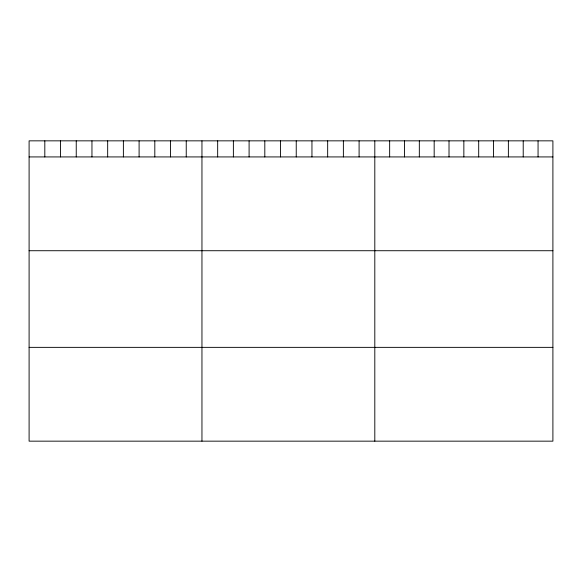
<?xml version="1.0" encoding="UTF-8"?>
<svg xmlns="http://www.w3.org/2000/svg" width="582" height="582" viewBox="0 0 582 582"><rect width="100%" height="100%" fill="white"/><g stroke="black" fill="none" stroke-linecap="round" stroke-linejoin="round"><path stroke-width="0.87" d="M552.9 156.929L552.9 441.156L29.1 441.156L29.1 140.844L552.9 140.844L552.9 156.929L29.1 156.929M29.1 250.726L552.9 250.726M29.1 347.359L552.9 347.359M538.059 140.844L538.059 156.929M523.218 140.844L523.218 156.929M508.377 140.844L508.377 156.929M493.536 140.844L493.536 156.929M478.695 140.844L478.695 156.929M463.854 140.844L463.854 156.929M449.013 140.844L449.013 156.929M434.172 140.844L434.172 156.929M419.331 140.844L419.331 156.929M404.49 140.844L404.49 156.929M389.649 140.844L389.649 156.929M374.808 140.844L374.808 441.156M359.094 140.844L359.094 156.929M343.38 140.844L343.38 156.929M327.666 140.844L327.666 156.929M311.952 140.844L311.952 156.929M296.238 140.844L296.238 156.929M280.524 140.844L280.524 156.929M264.81 140.844L264.81 156.929M249.096 140.844L249.096 156.929M233.382 140.844L233.382 156.929M217.668 140.844L217.668 156.929M201.954 140.844L201.954 441.156M186.24 140.844L186.24 156.929M170.526 140.844L170.526 156.929M154.812 140.844L154.812 156.929M139.098 140.844L139.098 156.929M123.384 140.844L123.384 156.929M107.67 140.844L107.67 156.929M91.956 140.844L91.956 156.929M76.242 140.844L76.242 156.929M60.528 140.844L60.528 156.929M44.814 140.844L44.814 156.929"/></g></svg>
